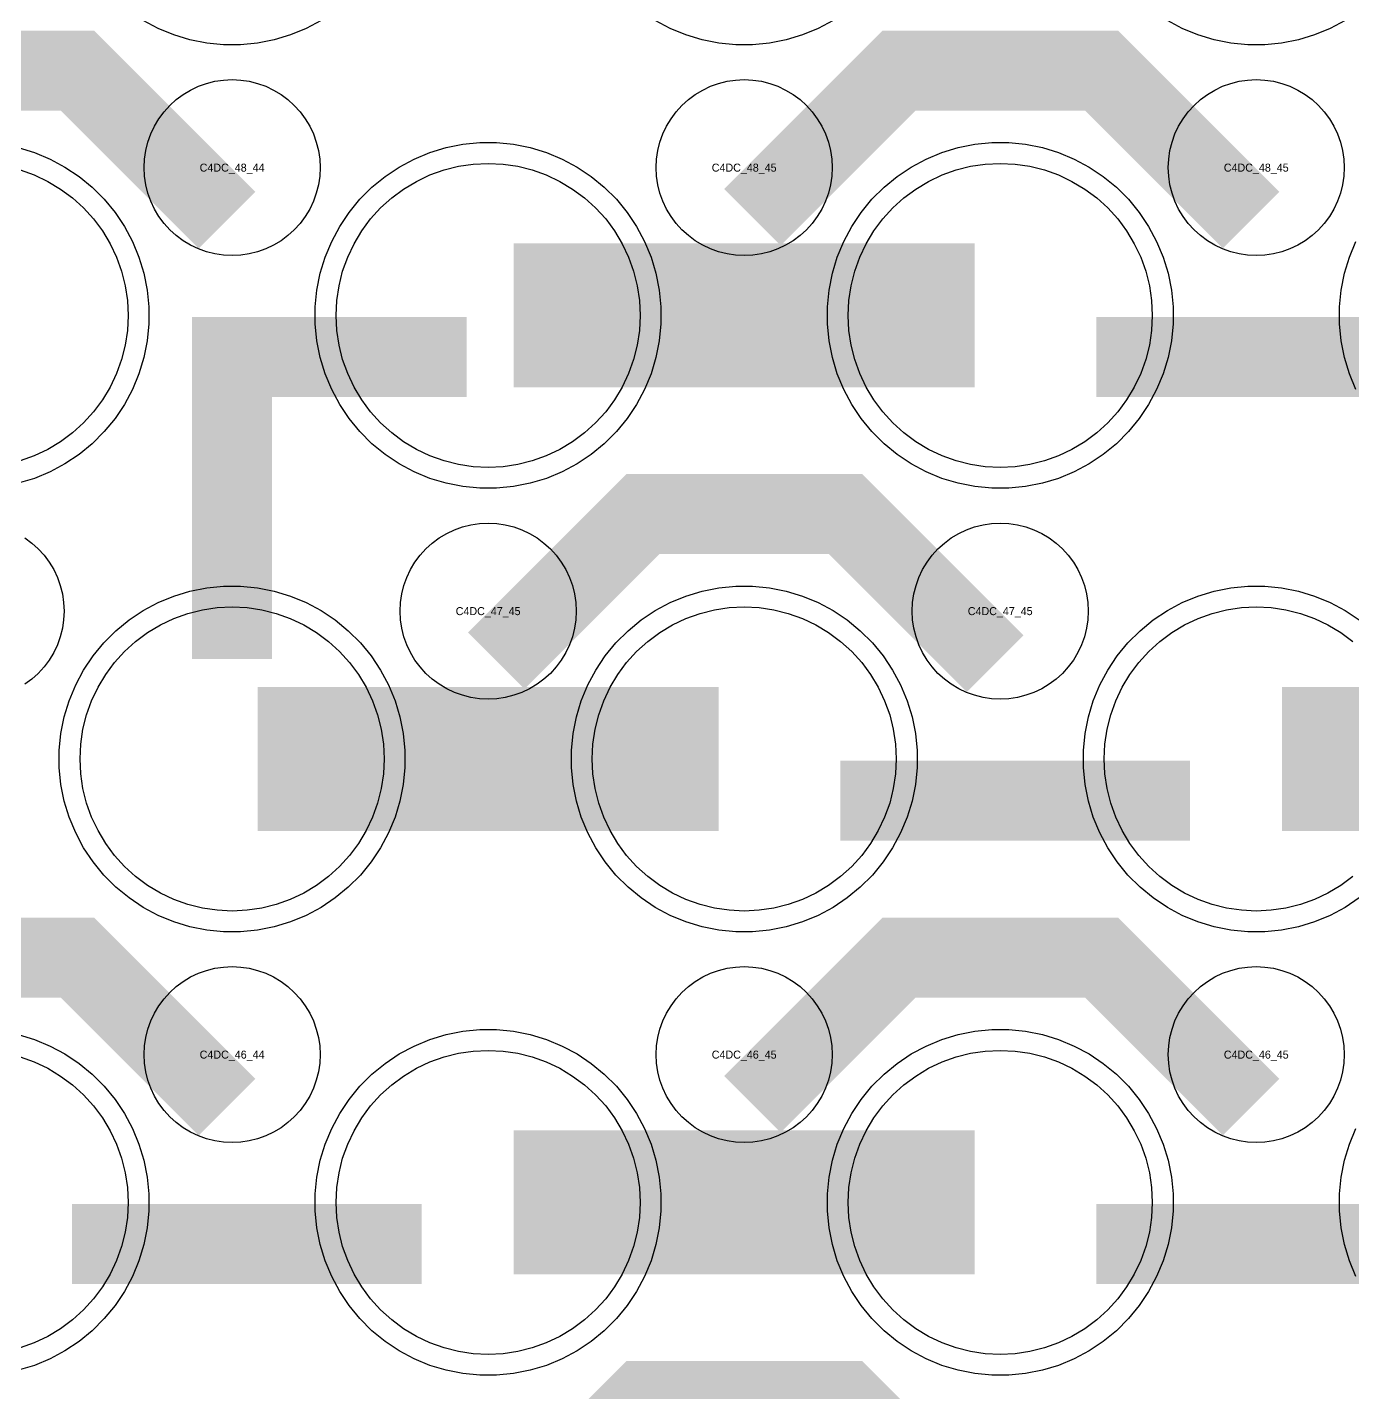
# Model space of a CAD drawing. Extents: x -11880 to 11880, y -14992 to 14992.
# Drawn here: x 2256 to 2670.1, y -8525.1 to -8098.5 of the extents above; entities that cross this region are included whole.
import ezdxf
from ezdxf.enums import TextEntityAlignment as Align

# ---------------------------------------------------------------- set-up
doc = ezdxf.new("R2010")
doc.units = 0
doc.header["$MEASUREMENT"] = 0
for name, color, linetype in [('GDS_775_DT_237', 138, 'CONTINUOUS'), ('RDL1_FS', 34, 'CONTINUOUS'), ('RDL_BS', 160, 'CONTINUOUS')]:
    doc.layers.add(name, color=color, linetype=linetype)

msp = doc.modelspace()

# ---------------------------------------------------------------- linework, layer by layer
at = {"layer": 'RDL1_FS', "color": 241, "true_color": 0xf7abae}
for points in [[(2253.791, -8143.026), (2258.181, -8144.598), (2262.395, -8146.59), (2266.395, -8148.988), (2270.14, -8151.766), (2273.594, -8154.896), (2276.724, -8158.35), (2279.502, -8162.095), (2281.9, -8166.095), (2283.892, -8170.309), (2285.464, -8174.699), (2286.596, -8179.222), (2287.28, -8183.833), (2287.509, -8188.49), (2287.28, -8193.147), (2286.596, -8197.758), (2285.464, -8202.281), (2283.892, -8206.671), (2281.9, -8210.885), (2279.502, -8214.885), (2276.724, -8218.63), (2273.594, -8222.084), (2270.14, -8225.214), (2266.395, -8227.992), (2262.395, -8230.39), (2258.181, -8232.382), (2253.791, -8233.954)], [(2253.791, -8420.151), (2258.181, -8421.723), (2262.395, -8423.715), (2266.395, -8426.113), (2270.14, -8428.891), (2273.594, -8432.021), (2276.724, -8435.475), (2279.502, -8439.22), (2281.9, -8443.22), (2283.892, -8447.434), (2285.464, -8451.824), (2286.596, -8456.347), (2287.28, -8460.958), (2287.509, -8465.615), (2287.28, -8470.272), (2286.596, -8474.883), (2285.464, -8479.406), (2283.892, -8483.796), (2281.9, -8488.01), (2279.502, -8492.01), (2276.724, -8495.755), (2273.594, -8499.209), (2270.14, -8502.339), (2266.395, -8505.117), (2262.395, -8507.515), (2258.181, -8509.507), (2253.791, -8511.079)]]:
    msp.add_lwpolyline(points, dxfattribs=at)
at = {"layer": 'RDL1_FS'}
for points in [[(2400, -8235.999), (2395.343, -8235.77), (2390.732, -8235.086), (2386.209, -8233.954), (2381.819, -8232.382), (2377.605, -8230.39), (2373.605, -8227.992), (2369.86, -8225.214), (2366.406, -8222.084), (2363.276, -8218.63), (2360.498, -8214.885), (2358.1, -8210.885), (2356.108, -8206.671), (2354.536, -8202.281), (2353.404, -8197.758), (2352.72, -8193.147), (2352.491, -8188.49), (2352.72, -8183.833), (2353.404, -8179.222), (2354.536, -8174.699), (2356.108, -8170.309), (2358.1, -8166.095), (2360.498, -8162.095), (2363.276, -8158.35), (2366.406, -8154.896), (2369.86, -8151.766), (2373.605, -8148.988), (2377.605, -8146.59), (2381.819, -8144.598), (2386.209, -8143.026), (2390.732, -8141.894), (2395.343, -8141.21), (2400, -8140.981), (2404.657, -8141.21), (2409.268, -8141.894), (2413.791, -8143.026), (2418.181, -8144.598), (2422.395, -8146.59), (2426.395, -8148.988), (2430.14, -8151.766), (2433.594, -8154.896), (2436.724, -8158.35), (2439.502, -8162.095), (2441.9, -8166.095), (2443.892, -8170.309), (2445.464, -8174.699), (2446.596, -8179.222), (2447.28, -8183.833), (2447.509, -8188.49), (2447.28, -8193.147), (2446.596, -8197.758), (2445.464, -8202.281), (2443.892, -8206.671), (2441.9, -8210.885), (2439.502, -8214.885), (2436.724, -8218.63), (2433.594, -8222.084), (2430.14, -8225.214), (2426.395, -8227.992), (2422.395, -8230.39), (2418.181, -8232.382), (2413.791, -8233.954), (2409.268, -8235.086), (2404.657, -8235.77)], [(2560, -8235.999), (2555.343, -8235.77), (2550.732, -8235.086), (2546.209, -8233.954), (2541.819, -8232.382), (2537.605, -8230.39), (2533.605, -8227.992), (2529.86, -8225.214), (2526.406, -8222.084), (2523.276, -8218.63), (2520.498, -8214.885), (2518.1, -8210.885), (2516.108, -8206.671), (2514.536, -8202.281), (2513.404, -8197.758), (2512.72, -8193.147), (2512.491, -8188.49), (2512.72, -8183.833), (2513.404, -8179.222), (2514.536, -8174.699), (2516.108, -8170.309), (2518.1, -8166.095), (2520.498, -8162.095), (2523.276, -8158.35), (2526.406, -8154.896), (2529.86, -8151.766), (2533.605, -8148.988), (2537.605, -8146.59), (2541.819, -8144.598), (2546.209, -8143.026), (2550.732, -8141.894), (2555.343, -8141.21), (2560, -8140.981), (2564.657, -8141.21), (2569.268, -8141.894), (2573.791, -8143.026), (2578.181, -8144.598), (2582.395, -8146.59), (2586.395, -8148.988), (2590.14, -8151.766), (2593.594, -8154.896), (2596.724, -8158.35), (2599.502, -8162.095), (2601.9, -8166.095), (2603.892, -8170.309), (2605.464, -8174.699), (2606.596, -8179.222), (2607.28, -8183.833), (2607.509, -8188.49), (2607.28, -8193.147), (2606.596, -8197.758), (2605.464, -8202.281), (2603.892, -8206.671), (2601.9, -8210.885), (2599.502, -8214.885), (2596.724, -8218.63), (2593.594, -8222.084), (2590.14, -8225.214), (2586.395, -8227.992), (2582.395, -8230.39), (2578.181, -8232.382), (2573.791, -8233.954), (2569.268, -8235.086), (2564.657, -8235.77)], [(2320, -8374.564), (2315.343, -8374.335), (2310.732, -8373.651), (2306.209, -8372.519), (2301.819, -8370.947), (2297.605, -8368.955), (2293.605, -8366.557), (2289.86, -8363.779), (2286.406, -8360.649), (2283.276, -8357.195), (2280.498, -8353.45), (2278.1, -8349.45), (2276.108, -8345.236), (2274.536, -8340.846), (2273.404, -8336.323), (2272.72, -8331.712), (2272.491, -8327.055), (2272.72, -8322.398), (2273.404, -8317.787), (2274.536, -8313.264), (2276.108, -8308.874), (2278.1, -8304.66), (2280.498, -8300.66), (2283.276, -8296.915), (2286.406, -8293.461), (2289.86, -8290.331), (2293.605, -8287.553), (2297.605, -8285.155), (2301.819, -8283.163), (2306.209, -8281.591), (2310.732, -8280.459), (2315.343, -8279.775), (2320, -8279.546), (2324.657, -8279.775), (2329.268, -8280.459), (2333.791, -8281.591), (2338.181, -8283.163), (2342.395, -8285.155), (2346.395, -8287.553), (2350.14, -8290.331), (2353.594, -8293.461), (2356.724, -8296.915), (2359.502, -8300.66), (2361.9, -8304.66), (2363.892, -8308.874), (2365.464, -8313.264), (2366.596, -8317.787), (2367.28, -8322.398), (2367.509, -8327.055), (2367.28, -8331.712), (2366.596, -8336.323), (2365.464, -8340.846), (2363.892, -8345.236), (2361.9, -8349.45), (2359.502, -8353.45), (2356.724, -8357.195), (2353.594, -8360.649), (2350.14, -8363.779), (2346.395, -8366.557), (2342.395, -8368.955), (2338.181, -8370.947), (2333.791, -8372.519), (2329.268, -8373.651), (2324.657, -8374.335)], [(2480, -8374.564), (2475.343, -8374.335), (2470.732, -8373.651), (2466.209, -8372.519), (2461.819, -8370.947), (2457.605, -8368.955), (2453.605, -8366.557), (2449.86, -8363.779), (2446.406, -8360.649), (2443.276, -8357.195), (2440.498, -8353.45), (2438.1, -8349.45), (2436.108, -8345.236), (2434.536, -8340.846), (2433.404, -8336.323), (2432.72, -8331.712), (2432.491, -8327.055), (2432.72, -8322.398), (2433.404, -8317.787), (2434.536, -8313.264), (2436.108, -8308.874), (2438.1, -8304.66), (2440.498, -8300.66), (2443.276, -8296.915), (2446.406, -8293.461), (2449.86, -8290.331), (2453.605, -8287.553), (2457.605, -8285.155), (2461.819, -8283.163), (2466.209, -8281.591), (2470.732, -8280.459), (2475.343, -8279.775), (2480, -8279.546), (2484.657, -8279.775), (2489.268, -8280.459), (2493.791, -8281.591), (2498.181, -8283.163), (2502.395, -8285.155), (2506.395, -8287.553), (2510.14, -8290.331), (2513.594, -8293.461), (2516.724, -8296.915), (2519.502, -8300.66), (2521.9, -8304.66), (2523.892, -8308.874), (2525.464, -8313.264), (2526.596, -8317.787), (2527.28, -8322.398), (2527.509, -8327.055), (2527.28, -8331.712), (2526.596, -8336.323), (2525.464, -8340.846), (2523.892, -8345.236), (2521.9, -8349.45), (2519.502, -8353.45), (2516.724, -8357.195), (2513.594, -8360.649), (2510.14, -8363.779), (2506.395, -8366.557), (2502.395, -8368.955), (2498.181, -8370.947), (2493.791, -8372.519), (2489.268, -8373.651), (2484.657, -8374.335)]]:
    msp.add_lwpolyline(points, close=True, dxfattribs=at)
for points in [[(2408.002, -8188.49, 45, 45, 0), (2480.002, -8188.49, 45, 45, 0)], [(2480.002, -8188.49, 45, 45, 0), (2552.002, -8188.49, 45, 45, 0)], [(2328.002, -8327.055, 45, 45, 0), (2400.002, -8327.055, 45, 45, 0)], [(2400.002, -8327.055, 45, 45, 0), (2472.002, -8327.055, 45, 45, 0)], [(2648.002, -8327.055, 45, 45, 0), (2720.002, -8327.055, 45, 45, 0)]]:
    msp.add_lwpolyline(points, format="xyseb", dxfattribs=at)
msp.add_lwpolyline([(2670.14, -8363.779), (2666.395, -8366.557), (2662.395, -8368.955), (2658.181, -8370.947), (2653.791, -8372.519), (2649.268, -8373.651), (2644.657, -8374.335), (2640, -8374.564), (2635.343, -8374.335), (2630.732, -8373.651), (2626.209, -8372.519), (2621.819, -8370.947), (2617.605, -8368.955), (2613.605, -8366.557), (2609.86, -8363.779), (2606.406, -8360.649), (2603.276, -8357.195), (2600.498, -8353.45), (2598.1, -8349.45), (2596.108, -8345.236), (2594.536, -8340.846), (2593.404, -8336.323), (2592.72, -8331.712), (2592.491, -8327.055), (2592.72, -8322.398), (2593.404, -8317.787), (2594.536, -8313.264), (2596.108, -8308.874), (2598.1, -8304.66), (2600.498, -8300.66), (2603.276, -8296.915), (2606.406, -8293.461), (2609.86, -8290.331), (2613.605, -8287.553), (2617.605, -8285.155), (2621.819, -8283.163), (2626.209, -8281.591), (2630.732, -8280.459), (2635.343, -8279.775), (2640, -8279.546), (2644.657, -8279.775), (2649.268, -8280.459), (2653.791, -8281.591), (2658.181, -8283.163), (2662.395, -8285.155), (2666.395, -8287.553), (2670.14, -8290.331)], dxfattribs=at)
at = {"layer": 'RDL1_FS', "color": 241, "true_color": 0xf7abae}
for points in [[(2400, -8513.124), (2395.343, -8512.895), (2390.732, -8512.211), (2386.209, -8511.079), (2381.819, -8509.507), (2377.605, -8507.515), (2373.605, -8505.117), (2369.86, -8502.339), (2366.406, -8499.209), (2363.276, -8495.755), (2360.498, -8492.01), (2358.1, -8488.01), (2356.108, -8483.796), (2354.536, -8479.406), (2353.404, -8474.883), (2352.72, -8470.272), (2352.491, -8465.615), (2352.72, -8460.958), (2353.404, -8456.347), (2354.536, -8451.824), (2356.108, -8447.434), (2358.1, -8443.22), (2360.498, -8439.22), (2363.276, -8435.475), (2366.406, -8432.021), (2369.86, -8428.891), (2373.605, -8426.113), (2377.605, -8423.715), (2381.819, -8421.723), (2386.209, -8420.151), (2390.732, -8419.019), (2395.343, -8418.335), (2400, -8418.106), (2404.657, -8418.335), (2409.268, -8419.019), (2413.791, -8420.151), (2418.181, -8421.723), (2422.395, -8423.715), (2426.395, -8426.113), (2430.14, -8428.891), (2433.594, -8432.021), (2436.724, -8435.475), (2439.502, -8439.22), (2441.9, -8443.22), (2443.892, -8447.434), (2445.464, -8451.824), (2446.596, -8456.347), (2447.28, -8460.958), (2447.509, -8465.615), (2447.28, -8470.272), (2446.596, -8474.883), (2445.464, -8479.406), (2443.892, -8483.796), (2441.9, -8488.01), (2439.502, -8492.01), (2436.724, -8495.755), (2433.594, -8499.209), (2430.14, -8502.339), (2426.395, -8505.117), (2422.395, -8507.515), (2418.181, -8509.507), (2413.791, -8511.079), (2409.268, -8512.211), (2404.657, -8512.895)], [(2560, -8513.124), (2555.343, -8512.895), (2550.732, -8512.211), (2546.209, -8511.079), (2541.819, -8509.507), (2537.605, -8507.515), (2533.605, -8505.117), (2529.86, -8502.339), (2526.406, -8499.209), (2523.276, -8495.755), (2520.498, -8492.01), (2518.1, -8488.01), (2516.108, -8483.796), (2514.536, -8479.406), (2513.404, -8474.883), (2512.72, -8470.272), (2512.491, -8465.615), (2512.72, -8460.958), (2513.404, -8456.347), (2514.536, -8451.824), (2516.108, -8447.434), (2518.1, -8443.22), (2520.498, -8439.22), (2523.276, -8435.475), (2526.406, -8432.021), (2529.86, -8428.891), (2533.605, -8426.113), (2537.605, -8423.715), (2541.819, -8421.723), (2546.209, -8420.151), (2550.732, -8419.019), (2555.343, -8418.335), (2560, -8418.106), (2564.657, -8418.335), (2569.268, -8419.019), (2573.791, -8420.151), (2578.181, -8421.723), (2582.395, -8423.715), (2586.395, -8426.113), (2590.14, -8428.891), (2593.594, -8432.021), (2596.724, -8435.475), (2599.502, -8439.22), (2601.9, -8443.22), (2603.892, -8447.434), (2605.464, -8451.824), (2606.596, -8456.347), (2607.28, -8460.958), (2607.509, -8465.615), (2607.28, -8470.272), (2606.596, -8474.883), (2605.464, -8479.406), (2603.892, -8483.796), (2601.9, -8488.01), (2599.502, -8492.01), (2596.724, -8495.755), (2593.594, -8499.209), (2590.14, -8502.339), (2586.395, -8505.117), (2582.395, -8507.515), (2578.181, -8509.507), (2573.791, -8511.079), (2569.268, -8512.211), (2564.657, -8512.895)]]:
    msp.add_lwpolyline(points, close=True, dxfattribs=at)
for points in [[(2408.002, -8465.615, 45, 45, 0), (2480.002, -8465.615, 45, 45, 0)], [(2480.002, -8465.615, 45, 45, 0), (2552.002, -8465.615, 45, 45, 0)]]:
    msp.add_lwpolyline(points, format="xyseb", dxfattribs=at)
at = {"layer": 'RDL_BS', "color": 241, "true_color": 0xf7abae}
for points in [[(2347.777, -8096.308), (2343.115, -8098.8), (2338.205, -8100.831), (2333.165, -8102.362), (2327.938, -8103.408), (2322.644, -8103.925), (2317.356, -8103.925), (2312.062, -8103.408), (2306.835, -8102.362), (2301.795, -8100.831), (2296.885, -8098.8), (2292.223, -8096.308)], [(2507.777, -8096.308), (2503.115, -8098.8), (2498.205, -8100.831), (2493.165, -8102.362), (2487.938, -8103.408), (2482.644, -8103.925), (2477.356, -8103.925), (2472.062, -8103.408), (2466.835, -8102.362), (2461.795, -8100.831), (2456.885, -8098.8), (2452.223, -8096.308)], [(2667.777, -8096.308), (2663.115, -8098.8), (2658.205, -8100.831), (2653.165, -8102.362), (2647.938, -8103.408), (2642.644, -8103.925), (2637.356, -8103.925), (2632.062, -8103.408), (2626.835, -8102.362), (2621.795, -8100.831), (2616.885, -8098.8), (2612.223, -8096.308)], [(2253.165, -8136.053), (2258.205, -8137.584), (2263.115, -8139.615), (2267.777, -8142.107), (2272.191, -8145.054), (2276.292, -8148.416), (2280.074, -8152.198), (2283.436, -8156.299), (2286.383, -8160.713), (2288.875, -8165.375), (2290.906, -8170.285), (2292.437, -8175.325), (2293.483, -8180.552), (2294, -8185.846), (2294, -8191.134), (2293.483, -8196.428), (2292.437, -8201.655), (2290.906, -8206.695), (2288.875, -8211.605), (2286.383, -8216.267), (2283.436, -8220.681), (2280.074, -8224.782), (2276.292, -8228.564), (2272.191, -8231.926), (2267.777, -8234.873), (2263.115, -8237.365), (2258.205, -8239.396), (2253.165, -8240.927)], [(2253.165, -8413.178), (2258.205, -8414.709), (2263.115, -8416.74), (2267.777, -8419.232), (2272.191, -8422.179), (2276.292, -8425.541), (2280.074, -8429.323), (2283.436, -8433.424), (2286.383, -8437.838), (2288.875, -8442.5), (2290.906, -8447.41), (2292.437, -8452.45), (2293.483, -8457.677), (2294, -8462.971), (2294, -8468.259), (2293.483, -8473.553), (2292.437, -8478.78), (2290.906, -8483.82), (2288.875, -8488.73), (2286.383, -8493.392), (2283.436, -8497.806), (2280.074, -8501.907), (2276.292, -8505.689), (2272.191, -8509.051), (2267.777, -8511.998), (2263.115, -8514.49), (2258.205, -8516.521), (2253.165, -8518.052)], [(2671.125, -8488.73), (2669.094, -8483.82), (2667.563, -8478.78), (2666.517, -8473.553), (2666, -8468.259), (2666, -8462.971), (2666.517, -8457.677), (2667.563, -8452.45), (2669.094, -8447.41), (2671.125, -8442.5)]]:
    msp.add_lwpolyline(points, dxfattribs=at)
at = {"layer": 'RDL_BS'}
for points in [[(2318.401, -8158.703, 25, 25, 0), (2271.687, -8111.989, 25, 25, 0), (2241.929, -8111.989, 25, 25, 0)], [(2482.562, -8157.804, 25, 25, 0), (2528.377, -8111.989, 25, 25, 0), (2561.93, -8111.989, 25, 25, 0)], [(2638.401, -8158.703, 25, 25, 0), (2591.687, -8111.989, 25, 25, 0), (2561.929, -8111.989, 25, 25, 0)], [(2320, -8295.78, 25, 25, 0), (2320, -8189.003, 25, 25, 0)], [(2307.5, -8201.503, 25, 25, 0), (2393.333, -8201.503, 25, 25, 0)], [(2347.056, -8201.503, 25, 25, 0), (2388.26, -8201.503, 25, 25, 0)], [(2590.016, -8201.503, 25, 25, 0), (2699.281, -8201.503, 25, 25, 0)], [(2320, -8219.472, 25, 25, 0), (2320, -8265.092, 25, 25, 0)], [(2402.562, -8296.369, 25, 25, 0), (2448.377, -8250.554, 25, 25, 0), (2481.93, -8250.554, 25, 25, 0)], [(2558.401, -8297.268, 25, 25, 0), (2511.687, -8250.554, 25, 25, 0), (2481.929, -8250.554, 25, 25, 0)], [(2510.016, -8340.068, 25, 25, 0), (2619.281, -8340.068, 25, 25, 0)], [(2318.401, -8435.828, 25, 25, 0), (2271.687, -8389.114, 25, 25, 0), (2241.929, -8389.114, 25, 25, 0)], [(2482.562, -8434.929, 25, 25, 0), (2528.377, -8389.114, 25, 25, 0), (2561.93, -8389.114, 25, 25, 0)], [(2638.401, -8435.828, 25, 25, 0), (2591.687, -8389.114, 25, 25, 0), (2561.929, -8389.114, 25, 25, 0)], [(2402.562, -8573.494, 25, 25, 0), (2448.377, -8527.679, 25, 25, 0), (2481.93, -8527.679, 25, 25, 0)], [(2558.401, -8574.393, 25, 25, 0), (2511.687, -8527.679, 25, 25, 0), (2481.929, -8527.679, 25, 25, 0)]]:
    msp.add_lwpolyline(points, format="xyseb", dxfattribs=at)
for points in [[(2320, -8169.796), (2317.307, -8169.664), (2314.635, -8169.268), (2312.016, -8168.611), (2309.481, -8167.704), (2307.044, -8166.552), (2304.72, -8165.159), (2302.557, -8163.556), (2300.558, -8161.744), (2298.746, -8159.745), (2297.143, -8157.582), (2295.75, -8155.258), (2294.598, -8152.821), (2293.691, -8150.286), (2293.034, -8147.667), (2292.638, -8144.995), (2292.506, -8142.302), (2292.638, -8139.609), (2293.034, -8136.937), (2293.691, -8134.318), (2294.598, -8131.783), (2295.75, -8129.346), (2297.143, -8127.022), (2298.746, -8124.859), (2300.558, -8122.86), (2302.557, -8121.048), (2304.72, -8119.445), (2307.044, -8118.052), (2309.481, -8116.9), (2312.016, -8115.993), (2314.635, -8115.336), (2317.307, -8114.94), (2320, -8114.808), (2322.693, -8114.94), (2325.365, -8115.336), (2327.984, -8115.993), (2330.519, -8116.9), (2332.956, -8118.052), (2335.28, -8119.445), (2337.443, -8121.048), (2339.442, -8122.86), (2341.254, -8124.859), (2342.857, -8127.022), (2344.25, -8129.346), (2345.402, -8131.783), (2346.309, -8134.318), (2346.966, -8136.937), (2347.362, -8139.609), (2347.494, -8142.302), (2347.362, -8144.995), (2346.966, -8147.667), (2346.309, -8150.286), (2345.402, -8152.821), (2344.25, -8155.258), (2342.857, -8157.582), (2341.254, -8159.745), (2339.442, -8161.744), (2337.443, -8163.556), (2335.28, -8165.159), (2332.956, -8166.552), (2330.519, -8167.704), (2327.984, -8168.611), (2325.365, -8169.268), (2322.693, -8169.664)], [(2480, -8169.796), (2477.307, -8169.664), (2474.635, -8169.268), (2472.016, -8168.611), (2469.481, -8167.704), (2467.044, -8166.552), (2464.72, -8165.159), (2462.557, -8163.556), (2460.558, -8161.744), (2458.746, -8159.745), (2457.143, -8157.582), (2455.75, -8155.258), (2454.598, -8152.821), (2453.691, -8150.286), (2453.034, -8147.667), (2452.638, -8144.995), (2452.506, -8142.302), (2452.638, -8139.609), (2453.034, -8136.937), (2453.691, -8134.318), (2454.598, -8131.783), (2455.75, -8129.346), (2457.143, -8127.022), (2458.746, -8124.859), (2460.558, -8122.86), (2462.557, -8121.048), (2464.72, -8119.445), (2467.044, -8118.052), (2469.481, -8116.9), (2472.016, -8115.993), (2474.635, -8115.336), (2477.307, -8114.94), (2480, -8114.808), (2482.693, -8114.94), (2485.365, -8115.336), (2487.984, -8115.993), (2490.519, -8116.9), (2492.956, -8118.052), (2495.28, -8119.445), (2497.443, -8121.048), (2499.442, -8122.86), (2501.254, -8124.859), (2502.857, -8127.022), (2504.25, -8129.346), (2505.402, -8131.783), (2506.309, -8134.318), (2506.966, -8136.937), (2507.362, -8139.609), (2507.494, -8142.302), (2507.362, -8144.995), (2506.966, -8147.667), (2506.309, -8150.286), (2505.402, -8152.821), (2504.25, -8155.258), (2502.857, -8157.582), (2501.254, -8159.745), (2499.442, -8161.744), (2497.443, -8163.556), (2495.28, -8165.159), (2492.956, -8166.552), (2490.519, -8167.704), (2487.984, -8168.611), (2485.365, -8169.268), (2482.693, -8169.664)], [(2640, -8169.796), (2637.307, -8169.664), (2634.635, -8169.268), (2632.016, -8168.611), (2629.481, -8167.704), (2627.044, -8166.552), (2624.72, -8165.159), (2622.557, -8163.556), (2620.558, -8161.744), (2618.746, -8159.745), (2617.143, -8157.582), (2615.75, -8155.258), (2614.598, -8152.821), (2613.691, -8150.286), (2613.034, -8147.667), (2612.638, -8144.995), (2612.506, -8142.302), (2612.638, -8139.609), (2613.034, -8136.937), (2613.691, -8134.318), (2614.598, -8131.783), (2615.75, -8129.346), (2617.143, -8127.022), (2618.746, -8124.859), (2620.558, -8122.86), (2622.557, -8121.048), (2624.72, -8119.445), (2627.044, -8118.052), (2629.481, -8116.9), (2632.016, -8115.993), (2634.635, -8115.336), (2637.307, -8114.94), (2640, -8114.808), (2642.693, -8114.94), (2645.365, -8115.336), (2647.984, -8115.993), (2650.519, -8116.9), (2652.956, -8118.052), (2655.28, -8119.445), (2657.443, -8121.048), (2659.442, -8122.86), (2661.254, -8124.859), (2662.857, -8127.022), (2664.25, -8129.346), (2665.402, -8131.783), (2666.309, -8134.318), (2666.966, -8136.937), (2667.362, -8139.609), (2667.494, -8142.302), (2667.362, -8144.995), (2666.966, -8147.667), (2666.309, -8150.286), (2665.402, -8152.821), (2664.25, -8155.258), (2662.857, -8157.582), (2661.254, -8159.745), (2659.442, -8161.744), (2657.443, -8163.556), (2655.28, -8165.159), (2652.956, -8166.552), (2650.519, -8167.704), (2647.984, -8168.611), (2645.365, -8169.268), (2642.693, -8169.664)], [(2397.356, -8242.49), (2392.062, -8241.973), (2386.835, -8240.927), (2381.795, -8239.396), (2376.885, -8237.365), (2372.223, -8234.873), (2367.809, -8231.926), (2363.708, -8228.564), (2359.926, -8224.782), (2356.564, -8220.681), (2353.617, -8216.267), (2351.125, -8211.605), (2349.094, -8206.695), (2347.563, -8201.655), (2346.517, -8196.428), (2346, -8191.134), (2346, -8185.846), (2346.517, -8180.552), (2347.563, -8175.325), (2349.094, -8170.285), (2351.125, -8165.375), (2353.617, -8160.713), (2356.564, -8156.299), (2359.926, -8152.198), (2363.708, -8148.416), (2367.809, -8145.054), (2372.223, -8142.107), (2376.885, -8139.615), (2381.795, -8137.584), (2386.835, -8136.053), (2392.062, -8135.007), (2397.356, -8134.49), (2402.644, -8134.49), (2407.938, -8135.007), (2413.165, -8136.053), (2418.205, -8137.584), (2423.115, -8139.615), (2427.777, -8142.107), (2432.191, -8145.054), (2436.292, -8148.416), (2440.074, -8152.198), (2443.436, -8156.299), (2446.383, -8160.713), (2448.875, -8165.375), (2450.906, -8170.285), (2452.437, -8175.325), (2453.483, -8180.552), (2454, -8185.846), (2454, -8191.134), (2453.483, -8196.428), (2452.437, -8201.655), (2450.906, -8206.695), (2448.875, -8211.605), (2446.383, -8216.267), (2443.436, -8220.681), (2440.074, -8224.782), (2436.292, -8228.564), (2432.191, -8231.926), (2427.777, -8234.873), (2423.115, -8237.365), (2418.205, -8239.396), (2413.165, -8240.927), (2407.938, -8241.973), (2402.644, -8242.49)], [(2557.356, -8242.49), (2552.062, -8241.973), (2546.835, -8240.927), (2541.795, -8239.396), (2536.885, -8237.365), (2532.223, -8234.873), (2527.809, -8231.926), (2523.708, -8228.564), (2519.926, -8224.782), (2516.564, -8220.681), (2513.617, -8216.267), (2511.125, -8211.605), (2509.094, -8206.695), (2507.563, -8201.655), (2506.517, -8196.428), (2506, -8191.134), (2506, -8185.846), (2506.517, -8180.552), (2507.563, -8175.325), (2509.094, -8170.285), (2511.125, -8165.375), (2513.617, -8160.713), (2516.564, -8156.299), (2519.926, -8152.198), (2523.708, -8148.416), (2527.809, -8145.054), (2532.223, -8142.107), (2536.885, -8139.615), (2541.795, -8137.584), (2546.835, -8136.053), (2552.062, -8135.007), (2557.356, -8134.49), (2562.644, -8134.49), (2567.938, -8135.007), (2573.165, -8136.053), (2578.205, -8137.584), (2583.115, -8139.615), (2587.777, -8142.107), (2592.191, -8145.054), (2596.292, -8148.416), (2600.074, -8152.198), (2603.436, -8156.299), (2606.383, -8160.713), (2608.875, -8165.375), (2610.906, -8170.285), (2612.437, -8175.325), (2613.483, -8180.552), (2614, -8185.846), (2614, -8191.134), (2613.483, -8196.428), (2612.437, -8201.655), (2610.906, -8206.695), (2608.875, -8211.605), (2606.383, -8216.267), (2603.436, -8220.681), (2600.074, -8224.782), (2596.292, -8228.564), (2592.191, -8231.926), (2587.777, -8234.873), (2583.115, -8237.365), (2578.205, -8239.396), (2573.165, -8240.927), (2567.938, -8241.973), (2562.644, -8242.49)], [(2400, -8308.361), (2397.307, -8308.229), (2394.635, -8307.833), (2392.016, -8307.176), (2389.481, -8306.269), (2387.044, -8305.117), (2384.72, -8303.724), (2382.557, -8302.121), (2380.558, -8300.309), (2378.746, -8298.31), (2377.143, -8296.147), (2375.75, -8293.823), (2374.598, -8291.386), (2373.691, -8288.851), (2373.034, -8286.232), (2372.638, -8283.56), (2372.506, -8280.867), (2372.638, -8278.174), (2373.034, -8275.502), (2373.691, -8272.883), (2374.598, -8270.348), (2375.75, -8267.911), (2377.143, -8265.587), (2378.746, -8263.424), (2380.558, -8261.425), (2382.557, -8259.613), (2384.72, -8258.01), (2387.044, -8256.617), (2389.481, -8255.465), (2392.016, -8254.558), (2394.635, -8253.901), (2397.307, -8253.505), (2400, -8253.373), (2402.693, -8253.505), (2405.365, -8253.901), (2407.984, -8254.558), (2410.519, -8255.465), (2412.956, -8256.617), (2415.28, -8258.01), (2417.443, -8259.613), (2419.442, -8261.425), (2421.254, -8263.424), (2422.857, -8265.587), (2424.25, -8267.911), (2425.402, -8270.348), (2426.309, -8272.883), (2426.966, -8275.502), (2427.362, -8278.174), (2427.494, -8280.867), (2427.362, -8283.56), (2426.966, -8286.232), (2426.309, -8288.851), (2425.402, -8291.386), (2424.25, -8293.823), (2422.857, -8296.147), (2421.254, -8298.31), (2419.442, -8300.309), (2417.443, -8302.121), (2415.28, -8303.724), (2412.956, -8305.117), (2410.519, -8306.269), (2407.984, -8307.176), (2405.365, -8307.833), (2402.693, -8308.229)], [(2560, -8308.361), (2557.307, -8308.229), (2554.635, -8307.833), (2552.016, -8307.176), (2549.481, -8306.269), (2547.044, -8305.117), (2544.72, -8303.724), (2542.557, -8302.121), (2540.558, -8300.309), (2538.746, -8298.31), (2537.143, -8296.147), (2535.75, -8293.823), (2534.598, -8291.386), (2533.691, -8288.851), (2533.034, -8286.232), (2532.638, -8283.56), (2532.506, -8280.867), (2532.638, -8278.174), (2533.034, -8275.502), (2533.691, -8272.883), (2534.598, -8270.348), (2535.75, -8267.911), (2537.143, -8265.587), (2538.746, -8263.424), (2540.558, -8261.425), (2542.557, -8259.613), (2544.72, -8258.01), (2547.044, -8256.617), (2549.481, -8255.465), (2552.016, -8254.558), (2554.635, -8253.901), (2557.307, -8253.505), (2560, -8253.373), (2562.693, -8253.505), (2565.365, -8253.901), (2567.984, -8254.558), (2570.519, -8255.465), (2572.956, -8256.617), (2575.28, -8258.01), (2577.443, -8259.613), (2579.442, -8261.425), (2581.254, -8263.424), (2582.857, -8265.587), (2584.25, -8267.911), (2585.402, -8270.348), (2586.309, -8272.883), (2586.966, -8275.502), (2587.362, -8278.174), (2587.494, -8280.867), (2587.362, -8283.56), (2586.966, -8286.232), (2586.309, -8288.851), (2585.402, -8291.386), (2584.25, -8293.823), (2582.857, -8296.147), (2581.254, -8298.31), (2579.442, -8300.309), (2577.443, -8302.121), (2575.28, -8303.724), (2572.956, -8305.117), (2570.519, -8306.269), (2567.984, -8307.176), (2565.365, -8307.833), (2562.693, -8308.229)], [(2317.356, -8381.055), (2312.062, -8380.538), (2306.835, -8379.492), (2301.795, -8377.961), (2296.885, -8375.93), (2292.223, -8373.438), (2287.809, -8370.491), (2283.708, -8367.129), (2279.926, -8363.347), (2276.564, -8359.246), (2273.617, -8354.832), (2271.125, -8350.17), (2269.094, -8345.26), (2267.563, -8340.22), (2266.517, -8334.993), (2266, -8329.699), (2266, -8324.411), (2266.517, -8319.117), (2267.563, -8313.89), (2269.094, -8308.85), (2271.125, -8303.94), (2273.617, -8299.278), (2276.564, -8294.864), (2279.926, -8290.763), (2283.708, -8286.981), (2287.809, -8283.619), (2292.223, -8280.672), (2296.885, -8278.18), (2301.795, -8276.149), (2306.835, -8274.618), (2312.062, -8273.572), (2317.356, -8273.055), (2322.644, -8273.055), (2327.938, -8273.572), (2333.165, -8274.618), (2338.205, -8276.149), (2343.115, -8278.18), (2347.777, -8280.672), (2352.191, -8283.619), (2356.292, -8286.981), (2360.074, -8290.763), (2363.436, -8294.864), (2366.383, -8299.278), (2368.875, -8303.94), (2370.906, -8308.85), (2372.437, -8313.89), (2373.483, -8319.117), (2374, -8324.411), (2374, -8329.699), (2373.483, -8334.993), (2372.437, -8340.22), (2370.906, -8345.26), (2368.875, -8350.17), (2366.383, -8354.832), (2363.436, -8359.246), (2360.074, -8363.347), (2356.292, -8367.129), (2352.191, -8370.491), (2347.777, -8373.438), (2343.115, -8375.93), (2338.205, -8377.961), (2333.165, -8379.492), (2327.938, -8380.538), (2322.644, -8381.055)], [(2477.356, -8381.055), (2472.062, -8380.538), (2466.835, -8379.492), (2461.795, -8377.961), (2456.885, -8375.93), (2452.223, -8373.438), (2447.809, -8370.491), (2443.708, -8367.129), (2439.926, -8363.347), (2436.564, -8359.246), (2433.617, -8354.832), (2431.125, -8350.17), (2429.094, -8345.26), (2427.563, -8340.22), (2426.517, -8334.993), (2426, -8329.699), (2426, -8324.411), (2426.517, -8319.117), (2427.563, -8313.89), (2429.094, -8308.85), (2431.125, -8303.94), (2433.617, -8299.278), (2436.564, -8294.864), (2439.926, -8290.763), (2443.708, -8286.981), (2447.809, -8283.619), (2452.223, -8280.672), (2456.885, -8278.18), (2461.795, -8276.149), (2466.835, -8274.618), (2472.062, -8273.572), (2477.356, -8273.055), (2482.644, -8273.055), (2487.938, -8273.572), (2493.165, -8274.618), (2498.205, -8276.149), (2503.115, -8278.18), (2507.777, -8280.672), (2512.191, -8283.619), (2516.292, -8286.981), (2520.074, -8290.763), (2523.436, -8294.864), (2526.383, -8299.278), (2528.875, -8303.94), (2530.906, -8308.85), (2532.437, -8313.89), (2533.483, -8319.117), (2534, -8324.411), (2534, -8329.699), (2533.483, -8334.993), (2532.437, -8340.22), (2530.906, -8345.26), (2528.875, -8350.17), (2526.383, -8354.832), (2523.436, -8359.246), (2520.074, -8363.347), (2516.292, -8367.129), (2512.191, -8370.491), (2507.777, -8373.438), (2503.115, -8375.93), (2498.205, -8377.961), (2493.165, -8379.492), (2487.938, -8380.538), (2482.644, -8381.055)], [(2320, -8446.921), (2317.307, -8446.789), (2314.635, -8446.393), (2312.016, -8445.736), (2309.481, -8444.829), (2307.044, -8443.677), (2304.72, -8442.284), (2302.557, -8440.681), (2300.558, -8438.869), (2298.746, -8436.87), (2297.143, -8434.707), (2295.75, -8432.383), (2294.598, -8429.946), (2293.691, -8427.411), (2293.034, -8424.792), (2292.638, -8422.12), (2292.506, -8419.427), (2292.638, -8416.734), (2293.034, -8414.062), (2293.691, -8411.443), (2294.598, -8408.908), (2295.75, -8406.471), (2297.143, -8404.147), (2298.746, -8401.984), (2300.558, -8399.985), (2302.557, -8398.173), (2304.72, -8396.57), (2307.044, -8395.177), (2309.481, -8394.025), (2312.016, -8393.118), (2314.635, -8392.461), (2317.307, -8392.065), (2320, -8391.933), (2322.693, -8392.065), (2325.365, -8392.461), (2327.984, -8393.118), (2330.519, -8394.025), (2332.956, -8395.177), (2335.28, -8396.57), (2337.443, -8398.173), (2339.442, -8399.985), (2341.254, -8401.984), (2342.857, -8404.147), (2344.25, -8406.471), (2345.402, -8408.908), (2346.309, -8411.443), (2346.966, -8414.062), (2347.362, -8416.734), (2347.494, -8419.427), (2347.362, -8422.12), (2346.966, -8424.792), (2346.309, -8427.411), (2345.402, -8429.946), (2344.25, -8432.383), (2342.857, -8434.707), (2341.254, -8436.87), (2339.442, -8438.869), (2337.443, -8440.681), (2335.28, -8442.284), (2332.956, -8443.677), (2330.519, -8444.829), (2327.984, -8445.736), (2325.365, -8446.393), (2322.693, -8446.789)], [(2480, -8446.921), (2477.307, -8446.789), (2474.635, -8446.393), (2472.016, -8445.736), (2469.481, -8444.829), (2467.044, -8443.677), (2464.72, -8442.284), (2462.557, -8440.681), (2460.558, -8438.869), (2458.746, -8436.87), (2457.143, -8434.707), (2455.75, -8432.383), (2454.598, -8429.946), (2453.691, -8427.411), (2453.034, -8424.792), (2452.638, -8422.12), (2452.506, -8419.427), (2452.638, -8416.734), (2453.034, -8414.062), (2453.691, -8411.443), (2454.598, -8408.908), (2455.75, -8406.471), (2457.143, -8404.147), (2458.746, -8401.984), (2460.558, -8399.985), (2462.557, -8398.173), (2464.72, -8396.57), (2467.044, -8395.177), (2469.481, -8394.025), (2472.016, -8393.118), (2474.635, -8392.461), (2477.307, -8392.065), (2480, -8391.933), (2482.693, -8392.065), (2485.365, -8392.461), (2487.984, -8393.118), (2490.519, -8394.025), (2492.956, -8395.177), (2495.28, -8396.57), (2497.443, -8398.173), (2499.442, -8399.985), (2501.254, -8401.984), (2502.857, -8404.147), (2504.25, -8406.471), (2505.402, -8408.908), (2506.309, -8411.443), (2506.966, -8414.062), (2507.362, -8416.734), (2507.494, -8419.427), (2507.362, -8422.12), (2506.966, -8424.792), (2506.309, -8427.411), (2505.402, -8429.946), (2504.25, -8432.383), (2502.857, -8434.707), (2501.254, -8436.87), (2499.442, -8438.869), (2497.443, -8440.681), (2495.28, -8442.284), (2492.956, -8443.677), (2490.519, -8444.829), (2487.984, -8445.736), (2485.365, -8446.393), (2482.693, -8446.789)], [(2640, -8446.921), (2637.307, -8446.789), (2634.635, -8446.393), (2632.016, -8445.736), (2629.481, -8444.829), (2627.044, -8443.677), (2624.72, -8442.284), (2622.557, -8440.681), (2620.558, -8438.869), (2618.746, -8436.87), (2617.143, -8434.707), (2615.75, -8432.383), (2614.598, -8429.946), (2613.691, -8427.411), (2613.034, -8424.792), (2612.638, -8422.12), (2612.506, -8419.427), (2612.638, -8416.734), (2613.034, -8414.062), (2613.691, -8411.443), (2614.598, -8408.908), (2615.75, -8406.471), (2617.143, -8404.147), (2618.746, -8401.984), (2620.558, -8399.985), (2622.557, -8398.173), (2624.72, -8396.57), (2627.044, -8395.177), (2629.481, -8394.025), (2632.016, -8393.118), (2634.635, -8392.461), (2637.307, -8392.065), (2640, -8391.933), (2642.693, -8392.065), (2645.365, -8392.461), (2647.984, -8393.118), (2650.519, -8394.025), (2652.956, -8395.177), (2655.28, -8396.57), (2657.443, -8398.173), (2659.442, -8399.985), (2661.254, -8401.984), (2662.857, -8404.147), (2664.25, -8406.471), (2665.402, -8408.908), (2666.309, -8411.443), (2666.966, -8414.062), (2667.362, -8416.734), (2667.494, -8419.427), (2667.362, -8422.12), (2666.966, -8424.792), (2666.309, -8427.411), (2665.402, -8429.946), (2664.25, -8432.383), (2662.857, -8434.707), (2661.254, -8436.87), (2659.442, -8438.869), (2657.443, -8440.681), (2655.28, -8442.284), (2652.956, -8443.677), (2650.519, -8444.829), (2647.984, -8445.736), (2645.365, -8446.393), (2642.693, -8446.789)]]:
    msp.add_lwpolyline(points, close=True, dxfattribs=at)
for points in [[(2671.125, -8211.605), (2669.094, -8206.695), (2667.563, -8201.655), (2666.517, -8196.428), (2666, -8191.134), (2666, -8185.846), (2666.517, -8180.552), (2667.563, -8175.325), (2669.094, -8170.285), (2671.125, -8165.375)], [(2255.28, -8258.01), (2257.443, -8259.613), (2259.442, -8261.425), (2261.254, -8263.424), (2262.857, -8265.587), (2264.25, -8267.911), (2265.402, -8270.348), (2266.309, -8272.883), (2266.966, -8275.502), (2267.362, -8278.174), (2267.494, -8280.867), (2267.362, -8283.56), (2266.966, -8286.232), (2266.309, -8288.851), (2265.402, -8291.386), (2264.25, -8293.823), (2262.857, -8296.147), (2261.254, -8298.31), (2259.442, -8300.309), (2257.443, -8302.121), (2255.28, -8303.724)], [(2672.191, -8370.491), (2667.777, -8373.438), (2663.115, -8375.93), (2658.205, -8377.961), (2653.165, -8379.492), (2647.938, -8380.538), (2642.644, -8381.055), (2637.356, -8381.055), (2632.062, -8380.538), (2626.835, -8379.492), (2621.795, -8377.961), (2616.885, -8375.93), (2612.223, -8373.438), (2607.809, -8370.491), (2603.708, -8367.129), (2599.926, -8363.347), (2596.564, -8359.246), (2593.617, -8354.832), (2591.125, -8350.17), (2589.094, -8345.26), (2587.563, -8340.22), (2586.517, -8334.993), (2586, -8329.699), (2586, -8324.411), (2586.517, -8319.117), (2587.563, -8313.89), (2589.094, -8308.85), (2591.125, -8303.94), (2593.617, -8299.278), (2596.564, -8294.864), (2599.926, -8290.763), (2603.708, -8286.981), (2607.809, -8283.619), (2612.223, -8280.672), (2616.885, -8278.18), (2621.795, -8276.149), (2626.835, -8274.618), (2632.062, -8273.572), (2637.356, -8273.055), (2642.644, -8273.055), (2647.938, -8273.572), (2653.165, -8274.618), (2658.205, -8276.149), (2663.115, -8278.18), (2667.777, -8280.672), (2672.191, -8283.619)]]:
    msp.add_lwpolyline(points, dxfattribs=at)
at = {"layer": 'RDL_BS', "color": 241, "true_color": 0xf7abae}
for points in [[(2397.356, -8519.615), (2392.062, -8519.098), (2386.835, -8518.052), (2381.795, -8516.521), (2376.885, -8514.49), (2372.223, -8511.998), (2367.809, -8509.051), (2363.708, -8505.689), (2359.926, -8501.907), (2356.564, -8497.806), (2353.617, -8493.392), (2351.125, -8488.73), (2349.094, -8483.82), (2347.563, -8478.78), (2346.517, -8473.553), (2346, -8468.259), (2346, -8462.971), (2346.517, -8457.677), (2347.563, -8452.45), (2349.094, -8447.41), (2351.125, -8442.5), (2353.617, -8437.838), (2356.564, -8433.424), (2359.926, -8429.323), (2363.708, -8425.541), (2367.809, -8422.179), (2372.223, -8419.232), (2376.885, -8416.74), (2381.795, -8414.709), (2386.835, -8413.178), (2392.062, -8412.132), (2397.356, -8411.615), (2402.644, -8411.615), (2407.938, -8412.132), (2413.165, -8413.178), (2418.205, -8414.709), (2423.115, -8416.74), (2427.777, -8419.232), (2432.191, -8422.179), (2436.292, -8425.541), (2440.074, -8429.323), (2443.436, -8433.424), (2446.383, -8437.838), (2448.875, -8442.5), (2450.906, -8447.41), (2452.437, -8452.45), (2453.483, -8457.677), (2454, -8462.971), (2454, -8468.259), (2453.483, -8473.553), (2452.437, -8478.78), (2450.906, -8483.82), (2448.875, -8488.73), (2446.383, -8493.392), (2443.436, -8497.806), (2440.074, -8501.907), (2436.292, -8505.689), (2432.191, -8509.051), (2427.777, -8511.998), (2423.115, -8514.49), (2418.205, -8516.521), (2413.165, -8518.052), (2407.938, -8519.098), (2402.644, -8519.615)], [(2557.356, -8519.615), (2552.062, -8519.098), (2546.835, -8518.052), (2541.795, -8516.521), (2536.885, -8514.49), (2532.223, -8511.998), (2527.809, -8509.051), (2523.708, -8505.689), (2519.926, -8501.907), (2516.564, -8497.806), (2513.617, -8493.392), (2511.125, -8488.73), (2509.094, -8483.82), (2507.563, -8478.78), (2506.517, -8473.553), (2506, -8468.259), (2506, -8462.971), (2506.517, -8457.677), (2507.563, -8452.45), (2509.094, -8447.41), (2511.125, -8442.5), (2513.617, -8437.838), (2516.564, -8433.424), (2519.926, -8429.323), (2523.708, -8425.541), (2527.809, -8422.179), (2532.223, -8419.232), (2536.885, -8416.74), (2541.795, -8414.709), (2546.835, -8413.178), (2552.062, -8412.132), (2557.356, -8411.615), (2562.644, -8411.615), (2567.938, -8412.132), (2573.165, -8413.178), (2578.205, -8414.709), (2583.115, -8416.74), (2587.777, -8419.232), (2592.191, -8422.179), (2596.292, -8425.541), (2600.074, -8429.323), (2603.436, -8433.424), (2606.383, -8437.838), (2608.875, -8442.5), (2610.906, -8447.41), (2612.437, -8452.45), (2613.483, -8457.677), (2614, -8462.971), (2614, -8468.259), (2613.483, -8473.553), (2612.437, -8478.78), (2610.906, -8483.82), (2608.875, -8488.73), (2606.383, -8493.392), (2603.436, -8497.806), (2600.074, -8501.907), (2596.292, -8505.689), (2592.191, -8509.051), (2587.777, -8511.998), (2583.115, -8514.49), (2578.205, -8516.521), (2573.165, -8518.052), (2567.938, -8519.098), (2562.644, -8519.615)]]:
    msp.add_lwpolyline(points, close=True, dxfattribs=at)
for points in [[(2270.016, -8478.628, 25, 25, 0), (2379.281, -8478.628, 25, 25, 0)], [(2590.016, -8478.628, 25, 25, 0), (2699.281, -8478.628, 25, 25, 0)]]:
    msp.add_lwpolyline(points, format="xyseb", dxfattribs=at)

# ---------------------------------------------------------------- texts
at = {"layer": 'GDS_775_DT_237'}
for s, p in [('C4DC_48_44', (2320, -8142.302)), ('C4DC_48_44', (2320, -8142.302)), ('C4DC_48_45', (2480, -8142.302)), ('C4DC_48_45', (2480, -8142.302)), ('C4DC_48_45', (2640, -8142.302)), ('C4DC_48_45', (2640, -8142.302)), ('C4DC_47_45', (2400, -8280.867)), ('C4DC_47_45', (2400, -8280.867)), ('C4DC_47_45', (2560, -8280.867)), ('C4DC_47_45', (2560, -8280.867)), ('C4DC_46_44', (2320, -8419.427)), ('C4DC_46_44', (2320, -8419.427)), ('C4DC_46_45', (2480, -8419.427)), ('C4DC_46_45', (2480, -8419.427)), ('C4DC_46_45', (2640, -8419.427)), ('C4DC_46_45', (2640, -8419.427))]:
    msp.add_text(s, height=2.5, dxfattribs=at).set_placement(p, align=Align.MIDDLE_CENTER)

doc.saveas('drawing.dxf')
